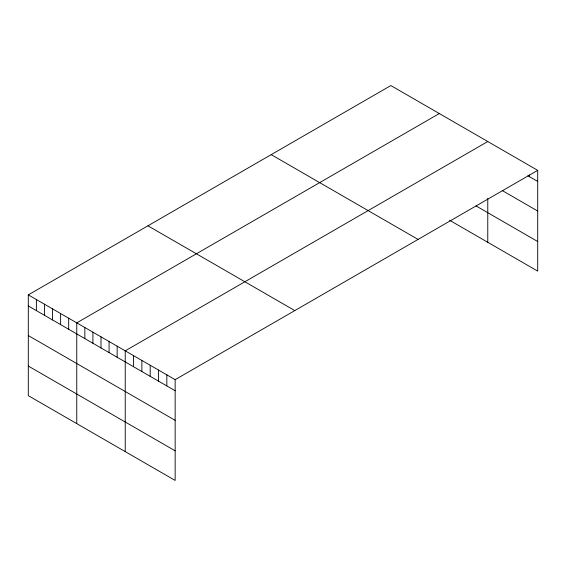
<?xml version="1.0" encoding="UTF-8"?>
<svg xmlns="http://www.w3.org/2000/svg" width="566" height="566" viewBox="0 0 566 566"><rect width="100%" height="100%" fill="white"/><g stroke="black" fill="none" stroke-linecap="round" stroke-linejoin="round"><path stroke-width="0.85" d="M537.7 170.352L175.156 379.666L175.156 480.435L28.3 395.648L28.3 294.879L390.844 85.565L537.7 170.352L537.7 271.121L449.588 220.252M439.308 113.547L76.764 322.861L76.764 423.623M487.772 141.528L125.228 350.842L125.228 451.604M527.866 175.757L537.7 181.431M502.141 190.501L537.7 211.033M476.02 205.911L537.7 241.526M271.206 154.638L418.062 239.425M147.938 225.806L294.794 310.593M28.3 294.879L175.156 379.666M28.3 305.958L175.156 390.745M28.3 335.553L175.156 420.34M28.3 366.046L175.156 450.833M529.38 174.922L529.38 176.627M487.772 198.298L487.772 242.29M166.836 374.862L166.836 385.941M158.515 370.058L158.515 381.137M150.188 365.254L150.188 376.333M141.868 360.45L141.868 371.529M133.548 355.646L133.548 366.726M117.148 346.173L117.148 357.259M109.068 341.51L109.068 352.59M100.996 336.848L100.996 347.927M92.916 332.185L92.916 343.265M84.843 327.523L84.843 338.602M68.684 318.198L68.684 329.278M60.612 313.536L60.612 324.615M52.532 308.866L52.532 319.953M44.452 304.204L44.452 315.283M36.38 299.541L36.38 310.621"/></g></svg>
